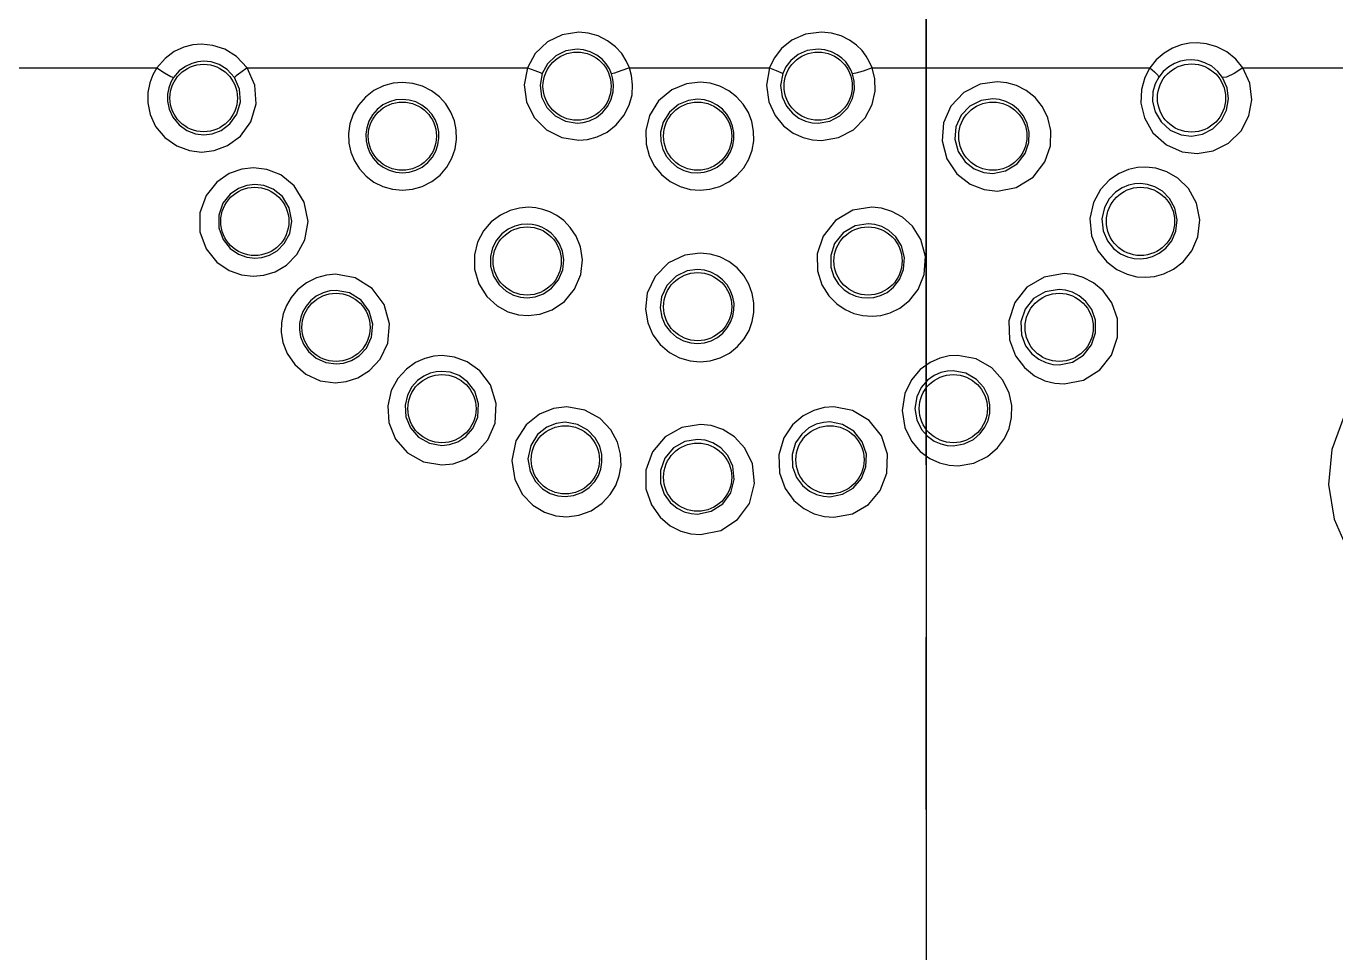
# Model space of a CAD drawing. Header units: inches. Extents: x 157915 to 159347, y -49911 to -48898.
# Drawn here: x 159051.58 to 159090.18, y -49285.96 to -49258.65 of the extents above; entities that cross this region are included whole.
import ezdxf

# ---------------------------------------------------------------- set-up
doc = ezdxf.new("R2010")
doc.units = ezdxf.units.IN
doc.header["$LTSCALE"] = 2
doc.header["$MEASUREMENT"] = 0
doc.linetypes.add('ACAD_ISO08W100', pattern=[36, 24, -3, 6, -3])
doc.linetypes.add('CENTER', pattern=[50.8, 31.75, -6.35, 6.35, -6.35])
for name, color, linetype in [('CAV-COR', 1, 'CONTINUOUS'), ('CL', 1, 'ACAD_ISO08W100'), ('DEFAULT_1', 7, 'CENTER')]:
    doc.layers.add(name, color=color, linetype=linetype)

msp = doc.modelspace()

# ---------------------------------------------------------------- linework, layer by layer
at = {"layer": 'CAV-COR', "linetype": 'ByBlock'}
for p, q in [((159009.764, -49259.883), (159055.428, -49259.881)), ((159058.088, -49259.884), (159066.352, -49259.883)), ((159069.361, -49259.883), (159073.493, -49259.883)), ((159076.516, -49259.883), (159084.698, -49259.883)), ((159087.442, -49259.883), (159098.64, -49259.888))]:
    msp.add_line(p, q, dxfattribs=at)
for points in [[(159067.864, -49258.832), (159067.378, -49258.905), (159066.94, -49259.119), (159066.586, -49259.456), (159066.352, -49259.883)], [(159069.361, -49259.883), (159069.268, -49259.674), (159069.132, -49259.462), (159068.948, -49259.26), (159068.715, -49259.081), (159068.438, -49258.941), (159068.141, -49258.858), (159067.864, -49258.832)], [(159075.021, -49258.826), (159074.551, -49258.891), (159074.151, -49259.07), (159073.846, -49259.316), (159073.63, -49259.596), (159073.493, -49259.883)], [(159076.516, -49259.883), (159076.442, -49259.711), (159076.344, -49259.542), (159076.217, -49259.375), (159076.055, -49259.215), (159075.852, -49259.066), (159075.604, -49258.941), (159075.314, -49258.856), (159075.021, -49258.826)], [(159056.746, -49259.186), (159056.491, -49259.207), (159056.221, -49259.276), (159055.943, -49259.404), (159055.672, -49259.602), (159055.428, -49259.881)], [(159058.088, -49259.884), (159057.779, -49259.548), (159057.429, -49259.331), (159057.079, -49259.218), (159056.746, -49259.186)], [(159086.099, -49259.145), (159085.869, -49259.157), (159085.625, -49259.206), (159085.373, -49259.299), (159085.122, -49259.445), (159084.891, -49259.642), (159084.698, -49259.883)], [(159087.442, -49259.883), (159087.233, -49259.627), (159086.97, -49259.413), (159086.675, -49259.26), (159086.376, -49259.174), (159086.099, -49259.145)], [(159067.817, -49259.334), (159067.487, -49259.383), (159067.188, -49259.529), (159066.947, -49259.76), (159066.788, -49260.052)], [(159068.832, -49260.054), (159068.769, -49259.911), (159068.677, -49259.767), (159068.552, -49259.628), (159068.395, -49259.505), (159068.206, -49259.409), (159068.005, -49259.352), (159067.817, -49259.334)], [(159074.924, -49259.328), (159074.603, -49259.371), (159074.33, -49259.492), (159074.121, -49259.661), (159073.973, -49259.853), (159073.879, -49260.051)], [(159075.936, -49260.054), (159075.887, -49259.937), (159075.821, -49259.821), (159075.735, -49259.707), (159075.625, -49259.597), (159075.488, -49259.495), (159075.32, -49259.408), (159075.123, -49259.349), (159074.924, -49259.328)], [(159085.932, -49259.647), (159085.774, -49259.654), (159085.606, -49259.686), (159085.432, -49259.75), (159085.258, -49259.85), (159085.098, -49259.986), (159084.964, -49260.153)], [(159086.845, -49260.162), (159086.704, -49259.985), (159086.526, -49259.836), (159086.326, -49259.73), (159086.122, -49259.668), (159085.932, -49259.647)], [(159055.428, -49259.881), (159055.311, -49260.084), (159055.218, -49260.324), (159055.162, -49260.603), (159055.159, -49260.916), (159055.229, -49261.255), (159055.393, -49261.608), (159055.664, -49261.936), (159056.015, -49262.182), (159056.392, -49262.32), (159056.746, -49262.362)], [(159055.428, -49259.881), (159055.654, -49260.03), (159055.838, -49260.135), (159055.924, -49260.165)], [(159056.809, -49259.687), (159056.638, -49259.703), (159056.456, -49259.751), (159056.269, -49259.838), (159056.087, -49259.974), (159055.924, -49260.165)], [(159056.746, -49262.362), (159057.119, -49262.321), (159057.513, -49262.174), (159057.894, -49261.894), (159058.2, -49261.468), (159058.353, -49260.942), (159058.315, -49260.388), (159058.088, -49259.884)], [(159057.714, -49260.163), (159057.505, -49259.933), (159057.269, -49259.785), (159057.033, -49259.709), (159056.809, -49259.687)], [(159058.088, -49259.884), (159057.901, -49260.015), (159057.766, -49260.115), (159057.714, -49260.163)], [(159066.352, -49259.883), (159066.258, -49260.381), (159066.327, -49260.885), (159066.551, -49261.341), (159066.913, -49261.706), (159067.368, -49261.936), (159067.864, -49262.013)], [(159066.352, -49259.883), (159066.567, -49259.962), (159066.724, -49260.023), (159066.788, -49260.052)], [(159067.864, -49262.013), (159068.127, -49261.99), (159068.41, -49261.914), (159068.701, -49261.773), (159068.973, -49261.56), (159069.198, -49261.288), (159069.353, -49260.982), (159069.436, -49260.672), (159069.455, -49260.377), (159069.425, -49260.111), (159069.361, -49259.883)], [(159069.361, -49259.883), (159069.111, -49259.971), (159068.916, -49260.034), (159068.832, -49260.054)], [(159073.493, -49259.883), (159073.399, -49260.391), (159073.466, -49260.881), (159073.652, -49261.283), (159073.907, -49261.588), (159074.191, -49261.801), (159074.481, -49261.933), (159074.76, -49262.003), (159075.022, -49262.021)], [(159073.493, -49259.883), (159073.687, -49259.958), (159073.825, -49260.018), (159073.879, -49260.051)], [(159075.022, -49262.021), (159075.522, -49261.937), (159075.966, -49261.703), (159076.307, -49261.358), (159076.516, -49260.96), (159076.603, -49260.564), (159076.594, -49260.202), (159076.516, -49259.883)], [(159076.516, -49259.883), (159076.248, -49259.977), (159076.032, -49260.041), (159075.936, -49260.054)], [(159084.698, -49259.883), (159084.55, -49260.167), (159084.454, -49260.515), (159084.44, -49260.918), (159084.542, -49261.358), (159084.794, -49261.797), (159085.191, -49262.153), (159085.654, -49262.355), (159086.099, -49262.408)], [(159084.698, -49259.883), (159084.844, -49259.998), (159084.938, -49260.094), (159084.964, -49260.153)], [(159086.099, -49262.408), (159086.568, -49262.33), (159087.023, -49262.102), (159087.391, -49261.739), (159087.621, -49261.298), (159087.707, -49260.82), (159087.647, -49260.333), (159087.442, -49259.883)], [(159087.442, -49259.883), (159087.19, -49260.047), (159086.964, -49260.153), (159086.845, -49260.162)], [(159055.924, -49260.165), (159055.845, -49260.302), (159055.783, -49260.466), (159055.745, -49260.655), (159055.744, -49260.867), (159055.79, -49261.097), (159055.9, -49261.337), (159056.082, -49261.559), (159056.317, -49261.727), (159056.57, -49261.822), (159056.809, -49261.851)], [(159056.809, -49261.851), (159057.06, -49261.824), (159057.326, -49261.725), (159057.583, -49261.534), (159057.79, -49261.244), (159057.894, -49260.885), (159057.868, -49260.507), (159057.714, -49260.163)], [(159062.674, -49260.311), (159062.394, -49260.335), (159062.107, -49260.414), (159061.83, -49260.55), (159061.579, -49260.742), (159061.371, -49260.98), (159061.216, -49261.249), (159061.119, -49261.533), (159061.078, -49261.819), (159061.089, -49262.1), (159061.148, -49262.368), (159061.252, -49262.622), (159061.401, -49262.858), (159061.595, -49263.069), (159061.828, -49263.246), (159062.094, -49263.377), (159062.379, -49263.458), (159062.672, -49263.485)], [(159062.672, -49263.485), (159062.961, -49263.458), (159063.254, -49263.374), (159063.531, -49263.234), (159063.777, -49263.041), (159063.979, -49262.806), (159064.129, -49262.543), (159064.223, -49262.267), (159064.265, -49261.988), (159064.257, -49261.71), (159064.201, -49261.441), (159064.098, -49261.184), (159063.95, -49260.946), (159063.757, -49260.733), (159063.524, -49260.555), (159063.259, -49260.421), (159062.971, -49260.339), (159062.674, -49260.311)], [(159066.788, -49260.052), (159066.724, -49260.393), (159066.77, -49260.738), (159066.924, -49261.05), (159067.17, -49261.3), (159067.48, -49261.457), (159067.817, -49261.508)], [(159067.817, -49261.508), (159067.995, -49261.492), (159068.187, -49261.44), (159068.385, -49261.343), (159068.569, -49261.198), (159068.721, -49261.012), (159068.826, -49260.803), (159068.882, -49260.592), (159068.895, -49260.391), (159068.875, -49260.21), (159068.832, -49260.054)], [(159071.443, -49260.306), (159071.041, -49260.354), (159070.611, -49260.531), (159070.22, -49260.858), (159069.953, -49261.289), (159069.842, -49261.73), (159069.85, -49262.126), (159069.94, -49262.468), (159070.094, -49262.766), (159070.306, -49263.024), (159070.564, -49263.231), (159070.851, -49263.378), (159071.15, -49263.462), (159071.444, -49263.487)], [(159071.444, -49263.487), (159071.732, -49263.459), (159072.021, -49263.375), (159072.291, -49263.238), (159072.53, -49263.052), (159072.728, -49262.827), (159072.877, -49262.574), (159072.975, -49262.305), (159073.023, -49262.027), (159073.021, -49261.744), (159072.969, -49261.464), (159072.866, -49261.197), (159072.716, -49260.951), (159072.521, -49260.733), (159072.288, -49260.554), (159072.024, -49260.419), (159071.738, -49260.335), (159071.443, -49260.306)], [(159073.879, -49260.051), (159073.815, -49260.4), (159073.861, -49260.736), (159073.988, -49261.012), (159074.163, -49261.221), (159074.357, -49261.366), (159074.555, -49261.456), (159074.746, -49261.502), (159074.924, -49261.514)], [(159074.924, -49261.514), (159075.264, -49261.454), (159075.565, -49261.294), (159075.795, -49261.058), (159075.937, -49260.787), (159075.996, -49260.518), (159075.99, -49260.271), (159075.936, -49260.054)], [(159080.205, -49260.291), (159079.704, -49260.364), (159079.22, -49260.61), (159078.84, -49261.009), (159078.621, -49261.501), (159078.577, -49262.036), (159078.713, -49262.559), (159079.009, -49263.002), (159079.402, -49263.308), (159079.816, -49263.468), (159080.207, -49263.511)], [(159080.207, -49263.511), (159080.759, -49263.406), (159081.261, -49263.099), (159081.607, -49262.654), (159081.77, -49262.176), (159081.784, -49261.732), (159081.696, -49261.35), (159081.536, -49261.028), (159081.317, -49260.759), (159081.056, -49260.549), (159080.773, -49260.404), (159080.485, -49260.32), (159080.205, -49260.291)], [(159084.964, -49260.153), (159084.861, -49260.349), (159084.794, -49260.59), (159084.784, -49260.869), (159084.855, -49261.173), (159085.031, -49261.476), (159085.306, -49261.72), (159085.626, -49261.856), (159085.932, -49261.89)], [(159085.932, -49261.89), (159086.253, -49261.834), (159086.561, -49261.676), (159086.811, -49261.426), (159086.965, -49261.125), (159087.023, -49260.799), (159086.982, -49260.468), (159086.845, -49260.162)], [(159062.667, -49260.812), (159062.477, -49260.828), (159062.283, -49260.882), (159062.095, -49260.975), (159061.925, -49261.106), (159061.785, -49261.268), (159061.68, -49261.451), (159061.615, -49261.644), (159061.587, -49261.839), (159061.595, -49262.03), (159061.635, -49262.213), (159061.705, -49262.385), (159061.806, -49262.546), (159061.937, -49262.69), (159062.096, -49262.81), (159062.275, -49262.899), (159062.469, -49262.954), (159062.667, -49262.973)], [(159062.667, -49262.973), (159062.862, -49262.955), (159063.06, -49262.898), (159063.247, -49262.803), (159063.414, -49262.671), (159063.551, -49262.512), (159063.652, -49262.333), (159063.715, -49262.145), (159063.744, -49261.955), (159063.738, -49261.766), (159063.7, -49261.582), (159063.631, -49261.408), (159063.531, -49261.245), (159063.4, -49261.1), (159063.242, -49260.979), (159063.062, -49260.887), (159062.868, -49260.831), (159062.667, -49260.812)], [(159071.37, -49260.807), (159071.097, -49260.839), (159070.804, -49260.959), (159070.538, -49261.183), (159070.356, -49261.478), (159070.279, -49261.779), (159070.285, -49262.051), (159070.347, -49262.285), (159070.452, -49262.489), (159070.596, -49262.665), (159070.772, -49262.806), (159070.968, -49262.905), (159071.171, -49262.962), (159071.37, -49262.978)], [(159071.37, -49262.978), (159071.566, -49262.958), (159071.761, -49262.9), (159071.944, -49262.806), (159072.106, -49262.679), (159072.239, -49262.525), (159072.34, -49262.353), (159072.407, -49262.17), (159072.439, -49261.981), (159072.438, -49261.789), (159072.403, -49261.599), (159072.334, -49261.417), (159072.232, -49261.249), (159072.101, -49261.101), (159071.943, -49260.978), (159071.764, -49260.886), (159071.571, -49260.828), (159071.37, -49260.807)], [(159080.074, -49260.792), (159079.731, -49260.839), (159079.399, -49261.006), (159079.137, -49261.279), (159078.986, -49261.618), (159078.955, -49261.986), (159079.049, -49262.345), (159079.253, -49262.649), (159079.523, -49262.857), (159079.807, -49262.964), (159080.074, -49262.991)], [(159080.074, -49262.991), (159080.45, -49262.916), (159080.791, -49262.706), (159081.025, -49262.403), (159081.135, -49262.078), (159081.145, -49261.776), (159081.086, -49261.518), (159080.978, -49261.298), (159080.83, -49261.115), (159080.654, -49260.971), (159080.461, -49260.871), (159080.265, -49260.812), (159080.074, -49260.792)], [(159058.274, -49262.826), (159057.93, -49262.864), (159057.561, -49262.995), (159057.192, -49263.247), (159056.878, -49263.64), (159056.695, -49264.154), (159056.698, -49264.712), (159056.885, -49265.218), (159057.197, -49265.604), (159057.561, -49265.852), (159057.927, -49265.981), (159058.271, -49266.02)], [(159058.271, -49266.02), (159058.582, -49265.991), (159058.915, -49265.888), (159059.25, -49265.693), (159059.559, -49265.385), (159059.794, -49264.951), (159059.886, -49264.409), (159059.774, -49263.834), (159059.476, -49263.354), (159059.081, -49263.037), (159058.667, -49262.872), (159058.274, -49262.826)], [(159084.583, -49262.806), (159084.338, -49262.82), (159084.073, -49262.879), (159083.794, -49262.995), (159083.512, -49263.185), (159083.249, -49263.466), (159083.042, -49263.845), (159082.937, -49264.323), (159082.986, -49264.835), (159083.171, -49265.272), (159083.433, -49265.599), (159083.729, -49265.825), (159084.029, -49265.964), (159084.316, -49266.035), (159084.584, -49266.052)], [(159084.584, -49266.052), (159084.837, -49266.028), (159085.111, -49265.955), (159085.398, -49265.817), (159085.684, -49265.596), (159085.94, -49265.277), (159086.121, -49264.857), (159086.177, -49264.364), (159086.076, -49263.864), (159085.84, -49263.438), (159085.532, -49263.134), (159085.204, -49262.942), (159084.883, -49262.84), (159084.583, -49262.806)], [(159058.315, -49263.317), (159058.083, -49263.343), (159057.834, -49263.432), (159057.586, -49263.604), (159057.376, -49263.872), (159057.253, -49264.221), (159057.255, -49264.599), (159057.381, -49264.943), (159057.591, -49265.204), (159057.836, -49265.373), (159058.083, -49265.461), (159058.315, -49265.488)], [(159058.315, -49265.488), (159058.525, -49265.469), (159058.75, -49265.4), (159058.977, -49265.268), (159059.186, -49265.059), (159059.345, -49264.765), (159059.407, -49264.396), (159059.331, -49264.004), (159059.129, -49263.676), (159058.861, -49263.46), (159058.581, -49263.348), (159058.315, -49263.317)], [(159084.426, -49263.29), (159084.258, -49263.299), (159084.076, -49263.338), (159083.883, -49263.416), (159083.688, -49263.547), (159083.506, -49263.739), (159083.362, -49264), (159083.289, -49264.33), (159083.324, -49264.682), (159083.452, -49264.983), (159083.633, -49265.206), (159083.838, -49265.36), (159084.045, -49265.453), (159084.242, -49265.5), (159084.426, -49265.51)], [(159084.426, -49265.51), (159084.599, -49265.493), (159084.785, -49265.441), (159084.98, -49265.346), (159085.174, -49265.195), (159085.347, -49264.977), (159085.469, -49264.692), (159085.508, -49264.358), (159085.44, -49264.018), (159085.281, -49263.727), (159085.073, -49263.519), (159084.85, -49263.386), (159084.631, -49263.315), (159084.426, -49263.29)], [(159066.381, -49263.991), (159066.122, -49264.012), (159065.842, -49264.083), (159065.555, -49264.217), (159065.286, -49264.419), (159065.055, -49264.687), (159064.882, -49265.014), (159064.788, -49265.388), (159064.791, -49265.81), (159064.919, -49266.249), (159065.158, -49266.623), (159065.46, -49266.895), (159065.779, -49267.067), (159066.089, -49267.155), (159066.379, -49267.18)], [(159066.379, -49267.18), (159066.722, -49267.142), (159067.087, -49267.012), (159067.445, -49266.769), (159067.745, -49266.404), (159067.926, -49265.968), (159067.972, -49265.538), (159067.915, -49265.157), (159067.787, -49264.838), (159067.617, -49264.582), (159067.425, -49264.383), (159067.223, -49264.234), (159067.018, -49264.126), (159066.811, -49264.051), (159066.6, -49264.007), (159066.381, -49263.991)], [(159076.506, -49263.987), (159075.948, -49264.079), (159075.435, -49264.377), (159075.068, -49264.837), (159074.897, -49265.363), (159074.905, -49265.859), (159075.035, -49266.272), (159075.236, -49266.594), (159075.472, -49266.833), (159075.723, -49267.002), (159075.98, -49267.115), (159076.241, -49267.179), (159076.512, -49267.199)], [(159076.512, -49267.199), (159076.769, -49267.176), (159077.047, -49267.101), (159077.336, -49266.961), (159077.62, -49266.738), (159077.874, -49266.412), (159078.052, -49265.968), (159078.088, -49265.442), (159077.955, -49264.94), (159077.709, -49264.55), (159077.412, -49264.281), (159077.1, -49264.109), (159076.793, -49264.017), (159076.506, -49263.987)], [(159066.345, -49264.485), (159066.17, -49264.498), (159065.98, -49264.546), (159065.784, -49264.638), (159065.602, -49264.775), (159065.445, -49264.957), (159065.328, -49265.18), (159065.264, -49265.435), (159065.267, -49265.722), (159065.355, -49266.021), (159065.518, -49266.275), (159065.722, -49266.46), (159065.939, -49266.576), (159066.149, -49266.636), (159066.345, -49266.653)], [(159066.345, -49266.653), (159066.577, -49266.627), (159066.824, -49266.539), (159067.067, -49266.373), (159067.269, -49266.126), (159067.392, -49265.83), (159067.423, -49265.539), (159067.384, -49265.279), (159067.298, -49265.063), (159067.184, -49264.888), (159067.054, -49264.753), (159066.917, -49264.651), (159066.777, -49264.577), (159066.637, -49264.526), (159066.494, -49264.496), (159066.345, -49264.485)], [(159076.395, -49264.473), (159076.014, -49264.535), (159075.663, -49264.738), (159075.41, -49265.053), (159075.293, -49265.414), (159075.298, -49265.753), (159075.387, -49266.036), (159075.525, -49266.255), (159075.687, -49266.417), (159075.858, -49266.531), (159076.033, -49266.607), (159076.211, -49266.649), (159076.395, -49266.661)], [(159076.395, -49266.661), (159076.57, -49266.644), (159076.759, -49266.592), (159076.955, -49266.496), (159077.147, -49266.343), (159077.319, -49266.122), (159077.44, -49265.822), (159077.466, -49265.465), (159077.377, -49265.125), (159077.211, -49264.86), (159077.011, -49264.676), (159076.8, -49264.558), (159076.591, -49264.494), (159076.395, -49264.473)], [(159071.445, -49265.339), (159070.991, -49265.4), (159070.514, -49265.626), (159070.115, -49266.026), (159069.887, -49266.516), (159069.831, -49266.988), (159069.898, -49267.397), (159070.048, -49267.743), (159070.267, -49268.036), (159070.538, -49268.267), (159070.839, -49268.427), (159071.148, -49268.516), (159071.449, -49268.543)], [(159071.449, -49268.543), (159071.744, -49268.513), (159072.038, -49268.426), (159072.31, -49268.284), (159072.548, -49268.095), (159072.742, -49267.87), (159072.888, -49267.62), (159072.983, -49267.357), (159073.031, -49267.087), (159073.032, -49266.809), (159072.983, -49266.527), (159072.881, -49266.253), (159072.73, -49265.999), (159072.532, -49265.774), (159072.294, -49265.589), (159072.025, -49265.452), (159071.738, -49265.368), (159071.445, -49265.339)], [(159071.37, -49265.825), (159071.061, -49265.866), (159070.736, -49266.02), (159070.463, -49266.293), (159070.307, -49266.627), (159070.269, -49266.95), (159070.315, -49267.228), (159070.418, -49267.464), (159070.567, -49267.663), (159070.752, -49267.819), (159070.956, -49267.926), (159071.166, -49267.986), (159071.37, -49268.002)], [(159071.37, -49268.002), (159071.57, -49267.982), (159071.769, -49267.922), (159071.953, -49267.825), (159072.114, -49267.697), (159072.246, -49267.543), (159072.344, -49267.374), (159072.409, -49267.196), (159072.442, -49267.014), (159072.443, -49266.825), (159072.41, -49266.635), (159072.342, -49266.449), (159072.24, -49266.276), (159072.107, -49266.123), (159071.946, -49265.997), (159071.764, -49265.903), (159071.57, -49265.846), (159071.37, -49265.825)], [(159060.694, -49265.962), (159060.429, -49265.985), (159060.136, -49266.064), (159059.836, -49266.214), (159059.578, -49266.417), (159059.385, -49266.643), (159059.246, -49266.883), (159059.153, -49267.132), (159059.102, -49267.393), (159059.096, -49267.674), (159059.147, -49267.978), (159059.271, -49268.299), (159059.493, -49268.622), (159059.825, -49268.907), (159060.248, -49269.099), (159060.687, -49269.16)], [(159060.687, -49269.16), (159061.011, -49269.127), (159061.356, -49269.014), (159061.701, -49268.799), (159062.012, -49268.462), (159062.233, -49267.993), (159062.289, -49267.426), (159062.133, -49266.854), (159061.779, -49266.381), (159061.278, -49266.07), (159060.694, -49265.962)], [(159082.176, -49265.944), (159081.583, -49266.046), (159081.08, -49266.347), (159080.725, -49266.795), (159080.548, -49267.338), (159080.565, -49267.892), (159080.74, -49268.363), (159081.004, -49268.713), (159081.303, -49268.952), (159081.607, -49269.099), (159081.903, -49269.175), (159082.179, -49269.195)], [(159082.179, -49269.195), (159082.748, -49269.081), (159083.231, -49268.782), (159083.576, -49268.344), (159083.753, -49267.816), (159083.744, -49267.272), (159083.58, -49266.804), (159083.329, -49266.454), (159083.04, -49266.211), (159082.741, -49266.056), (159082.45, -49265.972), (159082.176, -49265.944)], [(159060.711, -49266.438), (159060.531, -49266.453), (159060.333, -49266.507), (159060.13, -49266.609), (159059.956, -49266.747), (159059.826, -49266.9), (159059.732, -49267.062), (159059.67, -49267.231), (159059.637, -49267.409), (159059.634, -49267.599), (159059.668, -49267.804), (159059.753, -49268.021), (159059.903, -49268.239), (159060.128, -49268.432), (159060.414, -49268.562), (159060.711, -49268.605)], [(159060.711, -49268.605), (159060.93, -49268.583), (159061.163, -49268.508), (159061.396, -49268.363), (159061.606, -49268.137), (159061.756, -49267.82), (159061.794, -49267.435), (159061.687, -49267.046), (159061.447, -49266.724), (159061.107, -49266.512), (159060.711, -49266.438)], [(159082.03, -49266.408), (159081.621, -49266.476), (159081.273, -49266.682), (159081.026, -49266.991), (159080.903, -49267.365), (159080.916, -49267.746), (159081.038, -49268.068), (159081.221, -49268.307), (159081.428, -49268.469), (159081.637, -49268.567), (159081.841, -49268.617), (159082.03, -49268.629)], [(159082.03, -49268.629), (159082.418, -49268.549), (159082.747, -49268.344), (159082.982, -49268.047), (159083.102, -49267.688), (159083.097, -49267.319), (159082.987, -49267.001), (159082.817, -49266.761), (159082.621, -49266.595), (159082.417, -49266.488), (159082.218, -49266.429), (159082.03, -49266.408)], [(159094.006, -49267.965), (159092.877, -49268.13), (159091.847, -49268.601), (159091.016, -49269.304), (159090.421, -49270.16), (159090.065, -49271.127), (159089.966, -49272.161), (159090.132, -49273.183), (159090.547, -49274.117), (159091.184, -49274.918), (159092.033, -49275.549), (159093.013, -49275.936), (159093.986, -49276.054)], [(159063.841, -49268.361), (159063.594, -49268.38), (159063.33, -49268.445), (159063.055, -49268.567), (159062.784, -49268.758), (159062.536, -49269.03), (159062.339, -49269.391), (159062.236, -49269.835), (159062.269, -49270.333), (159062.467, -49270.818), (159062.819, -49271.222), (159063.292, -49271.489), (159063.834, -49271.582)], [(159063.834, -49271.582), (159064.167, -49271.546), (159064.522, -49271.425), (159064.875, -49271.197), (159065.187, -49270.841), (159065.398, -49270.349), (159065.433, -49269.768), (159065.263, -49269.221), (159064.952, -49268.807), (159064.581, -49268.541), (159064.201, -49268.401), (159063.841, -49268.361)], [(159079.043, -49268.354), (159078.789, -49268.37), (159078.514, -49268.434), (159078.225, -49268.561), (159077.934, -49268.77), (159077.672, -49269.076), (159077.478, -49269.481), (159077.402, -49269.979), (159077.48, -49270.474), (159077.677, -49270.883), (159077.934, -49271.182), (159078.216, -49271.389), (159078.504, -49271.52), (159078.784, -49271.588), (159079.047, -49271.606)], [(159079.047, -49271.606), (159079.518, -49271.528), (159079.915, -49271.336), (159080.212, -49271.082), (159080.418, -49270.801), (159080.553, -49270.503), (159080.626, -49270.182), (159080.631, -49269.83), (159080.55, -49269.455), (159080.362, -49269.075), (159080.044, -49268.723), (159079.586, -49268.458), (159079.043, -49268.354)], [(159063.833, -49268.824), (159063.665, -49268.837), (159063.485, -49268.881), (159063.299, -49268.963), (159063.115, -49269.093), (159062.947, -49269.278), (159062.815, -49269.523), (159062.746, -49269.824), (159062.77, -49270.16), (159062.906, -49270.488), (159063.146, -49270.76), (159063.467, -49270.94), (159063.833, -49271.004)], [(159063.833, -49271.004), (159064.058, -49270.98), (159064.298, -49270.9), (159064.536, -49270.747), (159064.747, -49270.507), (159064.89, -49270.175), (159064.914, -49269.783), (159064.799, -49269.412), (159064.588, -49269.129), (159064.336, -49268.948), (159064.078, -49268.852), (159063.833, -49268.824)], [(159078.908, -49268.805), (159078.734, -49268.815), (159078.545, -49268.858), (159078.345, -49268.945), (159078.144, -49269.088), (159077.963, -49269.297), (159077.828, -49269.576), (159077.776, -49269.917), (159077.831, -49270.255), (159077.967, -49270.534), (159078.145, -49270.737), (159078.339, -49270.876), (159078.537, -49270.963), (159078.729, -49271.007), (159078.908, -49271.018)], [(159078.908, -49271.018), (159079.229, -49270.963), (159079.499, -49270.832), (159079.7, -49270.659), (159079.841, -49270.469), (159079.933, -49270.268), (159079.983, -49270.051), (159079.987, -49269.813), (159079.934, -49269.558), (159079.807, -49269.3), (159079.592, -49269.06), (159079.28, -49268.877), (159078.908, -49268.805)], [(159067.512, -49269.873), (159067.121, -49269.92), (159066.708, -49270.084), (159066.315, -49270.399), (159066.014, -49270.873), (159065.892, -49271.453), (159065.977, -49272.01), (159066.209, -49272.454), (159066.517, -49272.769), (159066.856, -49272.97), (159067.193, -49273.076), (159067.511, -49273.106)], [(159067.511, -49273.106), (159067.872, -49273.063), (159068.236, -49272.93), (159068.559, -49272.712), (159068.796, -49272.456), (159068.958, -49272.188), (159069.062, -49271.905), (159069.112, -49271.598), (159069.1, -49271.264), (159069.008, -49270.908), (159068.813, -49270.546), (159068.495, -49270.215), (159068.049, -49269.968), (159067.512, -49269.873)], [(159075.385, -49269.87), (159075.103, -49269.891), (159074.796, -49269.973), (159074.478, -49270.134), (159074.171, -49270.398), (159073.912, -49270.781), (159073.763, -49271.279), (159073.782, -49271.813), (159073.952, -49272.279), (159074.209, -49272.627), (159074.503, -49272.868), (159074.809, -49273.021), (159075.109, -49273.1), (159075.39, -49273.122)], [(159075.39, -49273.122), (159075.936, -49273.019), (159076.405, -49272.745), (159076.754, -49272.334), (159076.952, -49271.821), (159076.967, -49271.262), (159076.788, -49270.723), (159076.424, -49270.268), (159075.932, -49269.974), (159075.385, -49269.87)], [(159067.469, -49270.325), (159067.203, -49270.357), (159066.922, -49270.468), (159066.654, -49270.682), (159066.451, -49271.004), (159066.369, -49271.397), (159066.429, -49271.773), (159066.588, -49272.072), (159066.797, -49272.284), (159067.026, -49272.419), (159067.254, -49272.489), (159067.469, -49272.509)], [(159067.469, -49272.509), (159067.712, -49272.48), (159067.957, -49272.39), (159068.175, -49272.244), (159068.336, -49272.072), (159068.445, -49271.892), (159068.516, -49271.701), (159068.551, -49271.495), (159068.544, -49271.27), (159068.483, -49271.029), (159068.352, -49270.785), (159068.137, -49270.559), (159067.834, -49270.391), (159067.469, -49270.325)], [(159071.452, -49270.388), (159070.906, -49270.477), (159070.41, -49270.757), (159070.041, -49271.193), (159069.847, -49271.732), (159069.847, -49272.284), (159070.007, -49272.76), (159070.264, -49273.122), (159070.564, -49273.374), (159070.873, -49273.531), (159071.173, -49273.612), (159071.455, -49273.635)], [(159071.455, -49273.635), (159072.052, -49273.515), (159072.55, -49273.192), (159072.897, -49272.713), (159073.051, -49272.129), (159072.988, -49271.551), (159072.763, -49271.083), (159072.456, -49270.751), (159072.115, -49270.538), (159071.774, -49270.423), (159071.452, -49270.388)], [(159075.272, -49270.313), (159075.079, -49270.326), (159074.868, -49270.382), (159074.649, -49270.492), (159074.438, -49270.672), (159074.259, -49270.934), (159074.158, -49271.274), (159074.171, -49271.638), (159074.289, -49271.954), (159074.466, -49272.189), (159074.667, -49272.351), (159074.877, -49272.453), (159075.081, -49272.505), (159075.272, -49272.518)], [(159075.272, -49272.518), (159075.643, -49272.447), (159075.96, -49272.261), (159076.198, -49271.984), (159076.333, -49271.638), (159076.345, -49271.261), (159076.225, -49270.896), (159075.98, -49270.586), (159075.646, -49270.385), (159075.272, -49270.313)], [(159071.37, -49270.831), (159070.997, -49270.891), (159070.658, -49271.081), (159070.405, -49271.379), (159070.273, -49271.746), (159070.274, -49272.121), (159070.385, -49272.442), (159070.56, -49272.687), (159070.765, -49272.855), (159070.976, -49272.96), (159071.179, -49273.013), (159071.37, -49273.027)], [(159071.37, -49273.027), (159071.774, -49272.945), (159072.111, -49272.727), (159072.346, -49272.405), (159072.452, -49272.012), (159072.411, -49271.622), (159072.261, -49271.305), (159072.053, -49271.08), (159071.822, -49270.934), (159071.59, -49270.856), (159071.37, -49270.831)]]:
    msp.add_lwpolyline(points, dxfattribs=at)
for centre, radius in [((159067.817, -49260.421), 1.005), ((159074.924, -49260.421), 1.005), ((159056.809, -49260.77), 0.994), ((159085.932, -49260.77), 1.005), ((159062.667, -49261.893), 1.005), ((159071.37, -49261.893), 1.005), ((159080.074, -49261.893), 1.005), ((159058.315, -49264.406), 1.005), ((159084.426, -49264.406), 1.005), ((159066.345, -49265.572), 1.005), ((159076.395, -49265.572), 1.005), ((159071.37, -49266.918), 1.005), ((159060.711, -49267.528), 1.005), ((159082.03, -49267.528), 1.005), ((159063.833, -49269.923), 1.005), ((159078.908, -49269.923), 1.005), ((159067.469, -49271.429), 1.005), ((159075.272, -49271.429), 1.005), ((159071.37, -49271.943), 1.005)]:
    msp.add_circle(centre, radius, dxfattribs=at)
at = {"layer": 'CL', "color": 7, "linetype": 'CENTER', "ltscale": 0.5}
msp.add_line((159078.104, -48951.868), (159078.104, -49401.868), dxfattribs=at)
at = {"layer": 'DEFAULT_1', "color": 2, "linetype": 'CENTER', "ltscale": 0.4}
msp.add_line((159078.104, -49312.217), (159078.104, -49201.519), dxfattribs=at)

doc.saveas('drawing.dxf')
